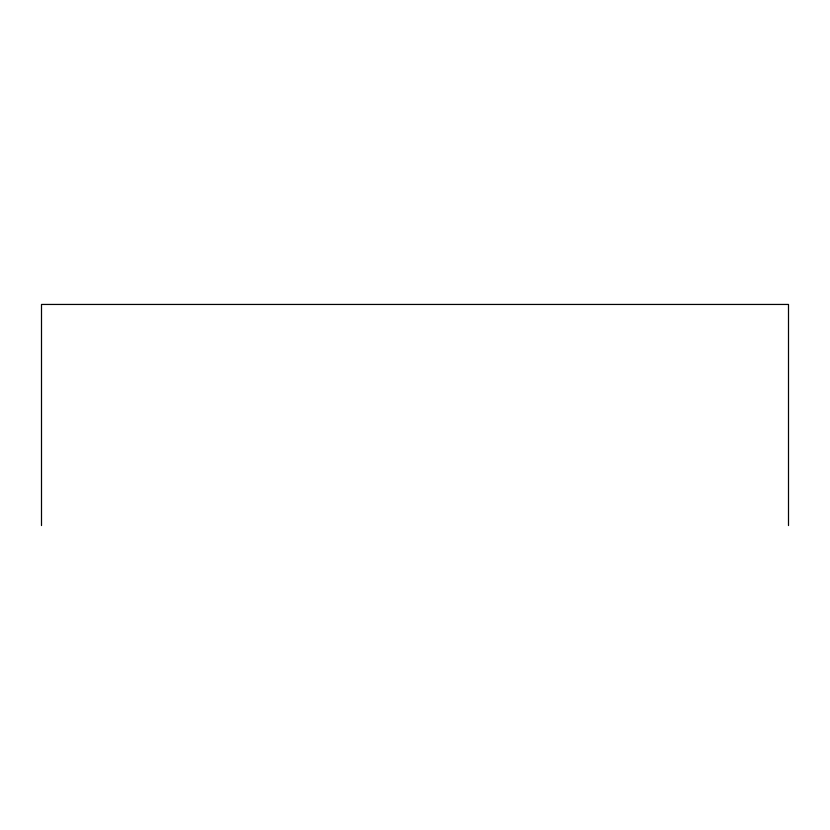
<?xml version="1.0" encoding="UTF-8"?>
<svg xmlns="http://www.w3.org/2000/svg" width="830" height="830" viewBox="0 0 830 830"><rect width="100%" height="100%" fill="white"/><g stroke="black" fill="none" stroke-linecap="round" stroke-linejoin="round"><path stroke-width="1.25" d="M788.5 525.556L788.5 304.444L41.5 304.444L41.5 525.556"/></g></svg>
